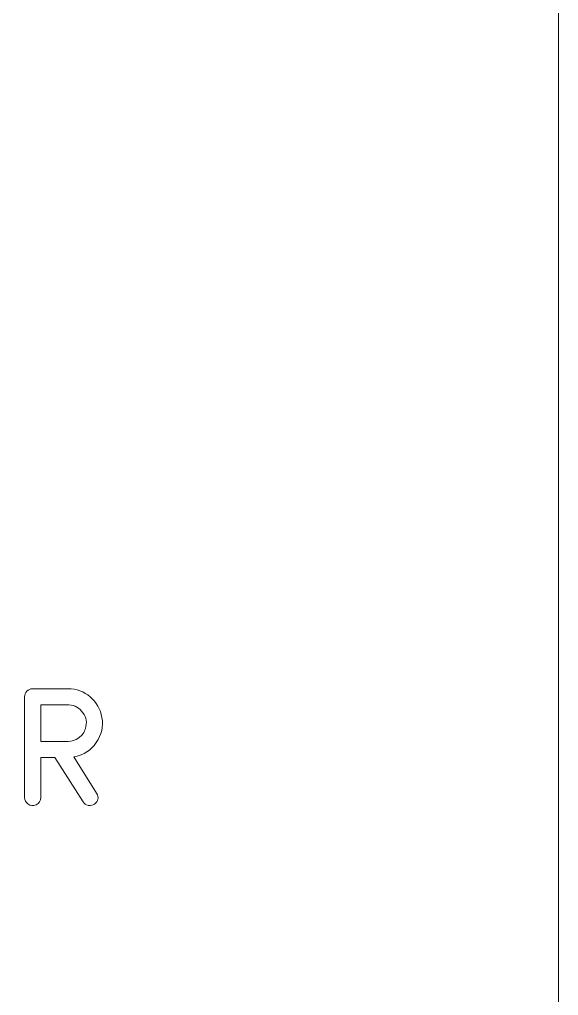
# Model space of a CAD drawing. Header units: millimetres. Extents: x -767 to 123, y -199 to 166.
# Drawn here: x -168.19 to -151.92, y -59.02 to -29.54 of the extents above; entities that cross this region are included whole.
import ezdxf

# ---------------------------------------------------------------- set-up
doc = ezdxf.new("R2010")
doc.units = ezdxf.units.MM
doc.header["$MEASUREMENT"] = 0
doc.layers.add('Cut', color=7, linetype='Continuous')
doc.layers.add('Engrave', color=7, linetype='Continuous', plot=False)

msp = doc.modelspace()

# ---------------------------------------------------------------- linework, layer by layer
at = {"layer": 'Cut', "color": 250, "lineweight": 9}
msp.add_open_spline([(-241.4198, -104.2661), (-241.4198, -104.2661), (-163.9194, -104.2661), (-163.9194, -104.2661), (-163.9194, -104.2661), (-163.3694, -104.2661), (-162.9194, -103.8161), (-162.9194, -103.2661), (-162.9194, -103.2661), (-162.9194, -103.2661), (-162.9194, -99.2698), (-162.9194, -99.2698), (-162.9194, -99.2698), (-162.9194, -99.2686), (-162.9194, -99.2673), (-162.9194, -99.2661), (-162.9194, -99.2661), (-162.9194, -95.9529), (-160.233, -93.2661), (-156.92, -93.2661), (-156.92, -93.2661), (-156.92, -93.2661), (-152.9193, -93.2661), (-152.9193, -93.2661), (-152.9193, -93.2661), (-152.3788, -93.2661), (-151.9348, -92.8314), (-151.9197, -92.2944), (-151.9197, -92.2944), (-151.9197, -92.2944), (-151.9197, 92.851), (-151.9197, 92.851), (-151.9197, 92.851), (-151.929, 93.3931), (-152.3752, 93.8339), (-152.9195, 93.8339), (-152.9195, 93.8339), (-152.9195, 93.8339), (-156.9202, 93.8339), (-156.9202, 93.8339), (-156.9202, 93.8339), (-160.2332, 93.8339), (-162.9196, 96.5207), (-162.9196, 99.8339), (-162.9196, 99.8339), (-162.9196, 99.8351), (-162.9196, 99.8364), (-162.9196, 99.8376), (-162.9196, 99.8376), (-162.9196, 99.8376), (-162.9196, 103.8339), (-162.9196, 103.8339), (-162.9196, 103.8339), (-162.9196, 104.3839), (-163.3696, 104.8339), (-163.9196, 104.8339), (-163.9196, 104.8339), (-163.9196, 104.8339), (-235.6707, 104.8339), (-235.6707, 104.8339), (-235.6707, 104.8339), (-235.6707, 104.8339), (-249.7831, 75.5521), (-249.7831, 75.5521), (-249.7831, 75.5521), (-250.0116, 75.0799), (-249.8319, 74.5112), (-249.3852, 74.2518), (-249.3852, 74.2518), (-249.3852, 74.2518), (-245.9261, 72.5781), (-245.9261, 72.5781), (-245.9261, 72.5781), (-243.8574, 71.6313), (-242.4199, 69.5429), (-242.42, 67.1193), (-242.42, 67.1193), (-242.419, 63.8066), (-245.1066, 61.1193), (-248.4201, 61.1193), (-248.4201, 61.1193), (-248.4201, 61.1193), (-252.4199, 61.1193), (-252.4199, 61.1193), (-252.4199, 61.1193), (-252.9699, 61.1193), (-253.4199, 60.6693), (-253.4199, 60.1193), (-253.4199, 60.1193), (-253.4199, 60.1193), (-253.4199, -92.2661), (-253.4199, -92.2661), (-253.4199, -92.2661), (-253.4199, -92.8161), (-252.9699, -93.2661), (-252.4199, -93.2661), (-252.4199, -93.2661), (-252.4199, -93.2661), (-248.4192, -93.2661), (-248.4192, -93.2661), (-248.4192, -93.2661), (-245.1062, -93.2661), (-242.4198, -95.9529), (-242.4198, -99.2661), (-242.4198, -99.2661), (-242.4198, -99.2673), (-242.4198, -99.2686), (-242.4198, -99.2698), (-242.4198, -99.2698), (-242.4198, -99.2698), (-242.4198, -103.2661), (-242.4198, -103.2661), (-242.4198, -103.2661), (-242.4198, -103.8161), (-241.9698, -104.2661), (-241.4198, -104.2661)], degree=3, knots=[0, 0, 0, 0, 0.0333333, 0.0333333, 0.0333333, 0.0333333, 0.0666667, 0.0666667, 0.0666667, 0.0666667, 0.1, 0.1, 0.1, 0.1, 0.1333333, 0.1333333, 0.1333333, 0.1333333, 0.1666667, 0.1666667, 0.1666667, 0.1666667, 0.2, 0.2, 0.2, 0.2, 0.2333333, 0.2333333, 0.2333333, 0.2333333, 0.2666667, 0.2666667, 0.2666667, 0.2666667, 0.3, 0.3, 0.3, 0.3, 0.3333333, 0.3333333, 0.3333333, 0.3333333, 0.3666667, 0.3666667, 0.3666667, 0.3666667, 0.4, 0.4, 0.4, 0.4, 0.4333333, 0.4333333, 0.4333333, 0.4333333, 0.4666667, 0.4666667, 0.4666667, 0.4666667, 0.5, 0.5, 0.5, 0.5, 0.5333333, 0.5333333, 0.5333333, 0.5333333, 0.5666667, 0.5666667, 0.5666667, 0.5666667, 0.6, 0.6, 0.6, 0.6, 0.6333333, 0.6333333, 0.6333333, 0.6333333, 0.6666667, 0.6666667, 0.6666667, 0.6666667, 0.7, 0.7, 0.7, 0.7, 0.7333333, 0.7333333, 0.7333333, 0.7333333, 0.7666667, 0.7666667, 0.7666667, 0.7666667, 0.8, 0.8, 0.8, 0.8, 0.8333333, 0.8333333, 0.8333333, 0.8333333, 0.8666667, 0.8666667, 0.8666667, 0.8666667, 0.9, 0.9, 0.9, 0.9, 0.9333333, 0.9333333, 0.9333333, 0.9333333, 1, 1, 1, 1], dxfattribs=at)
at = {"layer": 'Engrave', "color": 240, "lineweight": 9}
for points, knots in [([(-165.8576, -52.9054), (-165.7841, -53.0353), (-165.8047, -53.1441), (-165.9193, -53.2329), (-165.9193, -53.2329), (-165.9746, -53.2717), (-166.0381, -53.2852), (-166.1098, -53.2722), (-166.1098, -53.2722), (-166.1815, -53.2599), (-166.2339, -53.224), (-166.2674, -53.1658), (-166.2674, -53.1658), (-166.2674, -53.1658), (-167.1164, -51.8235), (-167.1164, -51.8235), (-167.1164, -51.8235), (-167.1164, -51.8235), (-167.5474, -51.8235), (-167.5474, -51.8235), (-167.5474, -51.8235), (-167.5474, -51.8235), (-167.5474, -53.0365), (-167.5474, -53.0365), (-167.5474, -53.0365), (-167.5474, -53.1364), (-167.5926, -53.2082), (-167.6832, -53.2528), (-167.6832, -53.2528), (-167.7743, -53.2969), (-167.859, -53.2887), (-167.9383, -53.2276), (-167.9383, -53.2276), (-168.0013, -53.1805), (-168.033, -53.117), (-168.033, -53.0365), (-168.033, -53.0365), (-168.033, -53.0365), (-168.033, -49.9927), (-168.033, -49.9927), (-168.033, -49.9927), (-168.033, -49.9262), (-168.0095, -49.8692), (-167.963, -49.8222), (-167.963, -49.8222), (-167.9166, -49.7751), (-167.8596, -49.7516), (-167.7919, -49.7516), (-167.7919, -49.7516), (-167.7919, -49.7516), (-166.7225, -49.7516), (-166.7225, -49.7516), (-166.7225, -49.7516), (-166.4649, -49.7516), (-166.2415, -49.8333), (-166.0522, -49.9968), (-166.0522, -49.9968), (-165.8629, -50.1608), (-165.7447, -50.3684), (-165.6988, -50.62), (-165.6988, -50.62), (-165.6506, -50.8899), (-165.7077, -51.1421), (-165.8705, -51.3767), (-165.8705, -51.3767), (-166.0328, -51.6119), (-166.2486, -51.7542), (-166.5173, -51.8047), (-166.5173, -51.8047), (-166.5173, -51.8047), (-166.5502, -51.81), (-166.5502, -51.81), (-166.5502, -51.81), (-166.5502, -51.81), (-165.8576, -52.9054), (-165.8576, -52.9054)], [0, 0, 0, 0, 0.05, 0.05, 0.05, 0.05, 0.1, 0.1, 0.1, 0.1, 0.15, 0.15, 0.15, 0.15, 0.2, 0.2, 0.2, 0.2, 0.25, 0.25, 0.25, 0.25, 0.3, 0.3, 0.3, 0.3, 0.35, 0.35, 0.35, 0.35, 0.4, 0.4, 0.4, 0.4, 0.45, 0.45, 0.45, 0.45, 0.5, 0.5, 0.5, 0.5, 0.55, 0.55, 0.55, 0.55, 0.6, 0.6, 0.6, 0.6, 0.65, 0.65, 0.65, 0.65, 0.7, 0.7, 0.7, 0.7, 0.75, 0.75, 0.75, 0.75, 0.8, 0.8, 0.8, 0.8, 0.85, 0.85, 0.85, 0.85, 0.9, 0.9, 0.9, 0.9, 1, 1, 1, 1]), ([(-166.7225, -51.3397), (-166.6049, -51.3397), (-166.4967, -51.3044), (-166.3973, -51.2326), (-166.3973, -51.2326), (-166.298, -51.1615), (-166.2315, -51.0686), (-166.1968, -50.954), (-166.1968, -50.954), (-166.1427, -50.777), (-166.1674, -50.6171), (-166.2709, -50.4742), (-166.2709, -50.4742), (-166.3744, -50.3313), (-166.5167, -50.2525), (-166.6978, -50.2372), (-166.6978, -50.2372), (-166.6978, -50.2372), (-167.5474, -50.2372), (-167.5474, -50.2372), (-167.5474, -50.2372), (-167.5474, -50.2372), (-167.5474, -51.3397), (-167.5474, -51.3397), (-167.5474, -51.3397), (-167.5474, -51.3397), (-166.7225, -51.3397), (-166.7225, -51.3397)], [0, 0, 0, 0, 0.125, 0.125, 0.125, 0.125, 0.25, 0.25, 0.25, 0.25, 0.375, 0.375, 0.375, 0.375, 0.5, 0.5, 0.5, 0.5, 0.625, 0.625, 0.625, 0.625, 0.75, 0.75, 0.75, 0.75, 1, 1, 1, 1])]:
    msp.add_open_spline(points, degree=3, knots=knots, dxfattribs=at)

doc.saveas('drawing.dxf')
